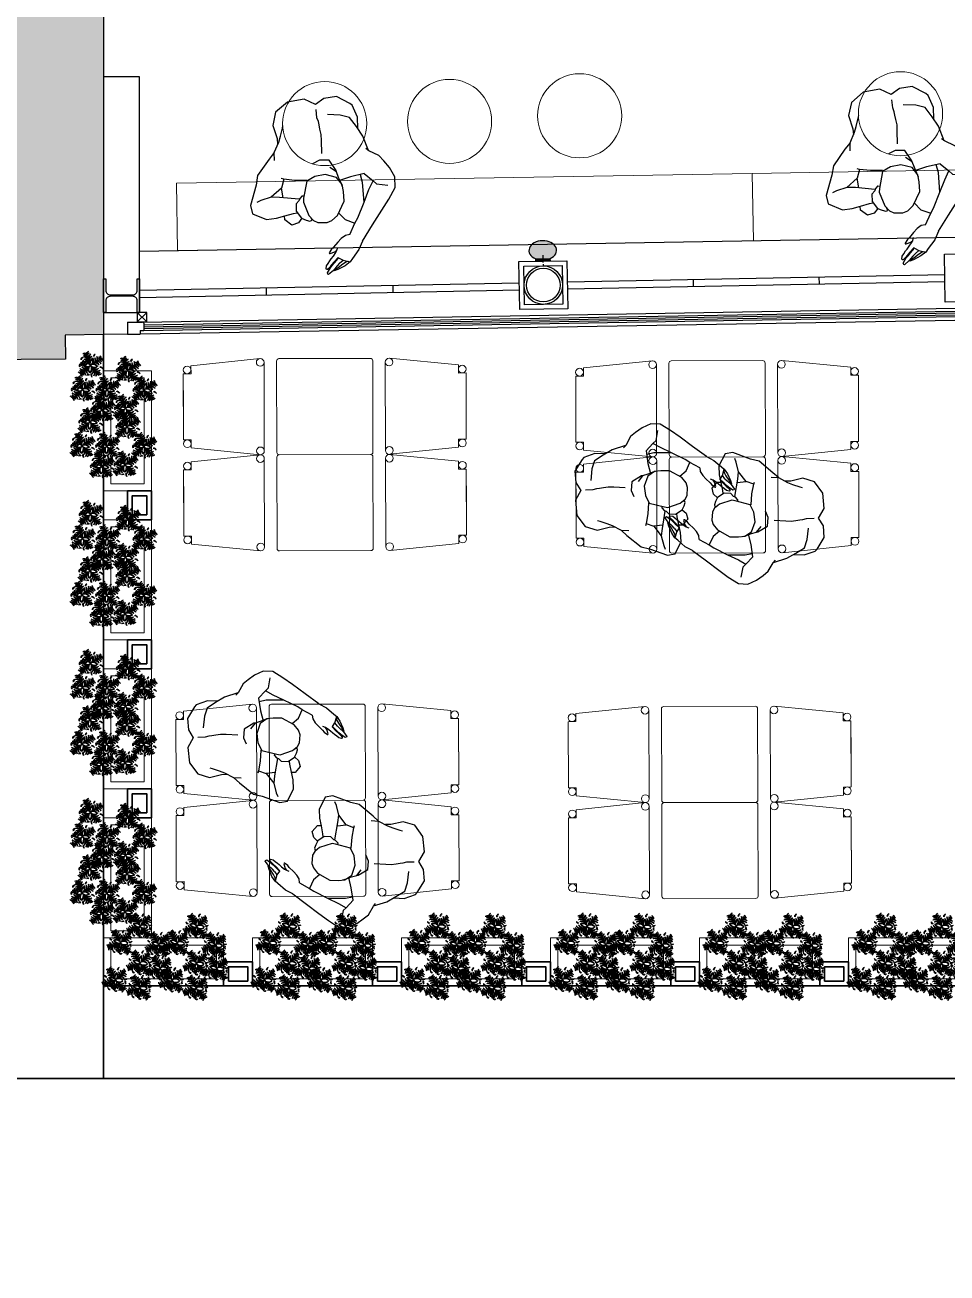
# Model space of a CAD drawing. Header units: centimetres. Extents: x -172755 to -168367, y -82915 to -78980.
# Drawn here: x -172281 to -171898, y -80510 to -79991 of the extents above; entities that cross this region are included whole.
import ezdxf

# ---------------------------------------------------------------- set-up
doc = ezdxf.new("R2010")
doc.units = ezdxf.units.CM
doc.header["$LTSCALE"] = 50
doc.linetypes.add('CENTER', pattern=[2, 1.25, -0.25, 0.25, -0.25])
doc.layers.get('0').update_dxf_attribs({"color": 161, "lineweight": 35})
for name, color, linetype in [('255', 255, 'Continuous'), ('FURN_LIGHTING', 3, 'Continuous'), ('GF$0$PROFILE', 5, 'Continuous'), ('GF$0$VIEW', 153, 'Continuous'), ('GF$0$WALL_SECTION', 1, 'Continuous'), ('GF$0$WIN_GLASS', 4, 'Continuous'), ('tertip - peyzaj', 96, 'Continuous'), ('wall', 255, 'Continuous'), ('WOOD_CLADDING', 44, 'Continuous')]:
    doc.layers.add(name, color=color, linetype=linetype)
for name, color, linetype, lineweight in [('ARK_AHŞAP', 45, 'Continuous', 15), ('ARK_METAL', 252, 'Continuous', 15), ('gp_notlar', 6, 'Continuous', 35), ('HATCH DOSEME', 8, 'Continuous', 20), ('tefriş', 45, 'Continuous', 18)]:
    doc.layers.add(name, color=color, linetype=linetype, lineweight=lineweight)

# ---------------------------------------------------------------- blocks, each defined once
blk = doc.blocks.new('A$C7D3E0BDF')
at = {"layer": '255'}
h = blk.add_hatch(color=256, dxfattribs=at)
edge = h.paths.add_edge_path()
edge.add_ellipse((-4.45, 0), major_axis=(0, 5.75), ratio=0.703601, start_angle=-58.5636, end_angle=238.5636)
edge.add_line((-1, -3), (-1, 3))
h.paths.add_polyline_path([(-0.6, 0), (-1, 0), (-1, -3), (-0.6, -3)])
h.paths.add_polyline_path([(-0.4, 0), (-0.6, 0), (-0.6, -1.5), (-0.4, -1.5)])
h.paths.add_polyline_path([(0, 0), (-0.4, 0), (-0.4, -1.5), (-0.4, -3), (0, -3)])
h.paths.add_polyline_path([(0, 3), (-0.4, 3), (-0.4, 0), (0, 0)])
h.paths.add_polyline_path([(-0.4, 1.5), (-0.6, 1.5), (-0.6, 0), (-0.4, 0)])
h.paths.add_polyline_path([(-0.6, 1.5), (-0.6, 3), (-1, 3), (-1, 0), (-0.6, 0)])
at = {"layer": 'FURN_LIGHTING', "color": 253, "linetype": 'CENTER', "ltscale": 0.05}
blk.add_lwpolyline([(-2.5, 0), (2.5, 0)], dxfattribs=at)
at = {"layer": 'FURN_LIGHTING'}
for points in [[(-1, 3), (-0.6, 3), (-0.6, -3), (-1, -3)], [(-0.6, 1.5), (-0.4, 1.5), (-0.4, -1.5), (-0.6, -1.5)], [(-0.4, 3), (0, 3), (0, -3), (-0.4, -3)]]:
    blk.add_lwpolyline(points, close=True, dxfattribs=at)
blk.add_ellipse((-4.45, 0), major_axis=(0, 5.75), ratio=0.703601, start_param=-1.022128, end_param=4.16372, dxfattribs=at)
blk = doc.blocks.new('ghg')
at = {"layer": 'HATCH DOSEME'}
h = blk.add_hatch(dxfattribs=at)
h.set_pattern_fill('ANSI33', color=252, scale=2, style=0)
h.set_pattern_definition([(45, (13808.468, 1662.455), (-8.9802561, 8.9802561), []), (45, (13817.448, 1662.455), (-8.9802561, 8.9802561), [6.35, -3.175])])
h.paths.add_polyline_path([(-173688.59, -79435.97), (-173703.41, -79435.97), (-173703.41, -79450.97), (-173688.59, -79450.97)], flags=17)
edge = h.paths.add_edge_path()
edge.add_line((-173598.21, -79363), (-173447.7, -79362.76))
edge.add_line((-173447.7, -79362.76), (-173447.59, -79429.17))
edge.add_line((-173447.59, -79429.17), (-173608.59, -79429.17))
edge.add_line((-173608.59, -79429.17), (-173608.59, -79654.17))
edge.add_line((-173608.59, -79654.17), (-173688.59, -79654.17))
edge.add_line((-173688.59, -79654.17), (-173688.59, -79435.97))
edge.add_line((-173688.59, -79435.97), (-174228.41, -79435.97))
edge.add_line((-174228.41, -79435.97), (-174228.41, -80119.95))
edge.add_line((-174228.41, -80119.95), (-174244.35, -80120.13))
edge.add_line((-174244.35, -80120.13), (-174244.27, -80130.1))
edge.add_line((-174244.27, -80130.1), (-174281.27, -80130.39))
edge.add_line((-174281.27, -80130.39), (-174281.35, -80120.4))
edge.add_line((-174281.35, -80120.4), (-174299.85, -80120.53))
edge.add_line((-174299.85, -80120.53), (-174299.81, -80125.05))
edge.add_line((-174299.81, -80125.05), (-174302.84, -80125.07))
edge.add_line((-174302.84, -80125.07), (-174302.85, -80123.91))
edge.add_arc((-174302.98, -80123.88), 0.137, 346.9212, 501.7139)
edge.add_arc((-174305.75, -80121.69), 3.4, 204.2671, 321.7139, ccw=False)
edge.add_line((-174308.85, -80123.08), (-174310.35, -80123.09))
edge.add_arc((-174311.83, -80124.15), 1.83, 35.6871, 123.1606)
edge.add_line((-174312.83, -80122.62), (-174312.85, -80120.62))
edge.add_line((-174312.85, -80120.62), (-174317.85, -80120.49))
edge.add_line((-174317.85, -80120.49), (-174317.51, -80107.5))
edge.add_line((-174317.51, -80107.5), (-174312.51, -80107.63))
edge.add_line((-174312.51, -80107.63), (-174312.52, -80101.69))
edge.add_line((-174312.52, -80101.69), (-174304.4, -80101.67))
edge.add_line((-174304.4, -80101.67), (-174304.54, -80046.58))
edge.add_line((-174304.54, -80046.58), (-174295.54, -80046.56))
edge.add_line((-174295.54, -80046.56), (-174295.82, -79934.45))
edge.add_line((-174295.82, -79934.45), (-174270.82, -79934.39))
edge.add_line((-174270.82, -79934.39), (-174271.18, -79789.79))
edge.add_line((-174271.18, -79789.79), (-174296.18, -79789.85))
edge.add_line((-174296.18, -79789.85), (-174297.33, -79362.97))
edge.add_line((-174297.33, -79362.97), (-174003.49, -79361.79))
edge.add_line((-174003.49, -79361.79), (-173902.25, -79361.98))
edge.add_line((-173902.25, -79361.98), (-173598.21, -79363))
at = {"layer": 'GF$0$PROFILE'}
for p, q in [((-174210.41, -80110.67), (-174214.41, -80110.68)), ((-174214.41, -80110.68), (-174214.39, -80114.68)), ((-174214.41, -80110.68), (-174210.39, -80114.67)), ((-174210.39, -80110.67), (-174214.39, -80114.68)), ((-174210.39, -80114.67), (-174210.39, -80110.67)), ((-174210.39, -80114.67), (-174210.39, -80110.67)), ((-174218.39, -80114.74), (-174212.15, -80114.71)), ((-174218.39, -80114.74), (-174218.34, -80119.74)), ((-174214.39, -80114.68), (-174210.39, -80114.67)), ((-174213.14, -80118.22), (-174211.64, -80118.21)), ((-174213.14, -80118.22), (-174213.13, -80119.72)), ((-174211.65, -80115.21), (-174211.64, -80118.21)), ((-174218.37, -80119.74), (-174213.13, -80119.72))]:
    blk.add_line(p, q, dxfattribs=at)
blk.add_lwpolyline([(-174225.61, -80103.36), (-174216.21, -80103.35, 0.414214), (-174214.41, -80101.55), (-174214.41, -80096.68), (-174213.41, -80096.68), (-174213.41, -80110.68), (-174214.41, -80110.68), (-174214.41, -80105.8, 0.414214), (-174216.21, -80104), (-174225.61, -80104.01, 0.414214), (-174227.41, -80105.81), (-174227.41, -80110.68), (-174228.41, -80110.68), (-174228.41, -80096.68), (-174227.41, -80096.68), (-174227.41, -80101.56, 0.414214), (-174225.61, -80103.36)], format="xyb", dxfattribs=at)
for radius in [8, 7]:
    blk.add_circle((-174045.41, -80099.34), radius, dxfattribs=at)
blk.add_arc((-174212.15, -80115.21), 0.5, 0.3003, 90.3003, dxfattribs=at)
at = {"layer": 'GF$0$VIEW'}
for p, q in [((-174213.41, -80085.23), (-173702.55, -80076.51)), ((-174212.14, -80114.71), (-173703.89, -80106.04)), ((-174213.14, -80119.67), (-173702.72, -80111.03)), ((-174211.64, -80118.21), (-173704.24, -80109.55))]:
    blk.add_line(p, q, dxfattribs=at)
at = {"layer": 'GF$0$WALL_SECTION'}
blk.add_lwpolyline([(-174228.41, -79435.97), (-174228.41, -80119.95), (-174244.35, -80120.13), (-174244.27, -80130.1), (-174281.27, -80130.39), (-174281.35, -80120.4), (-174299.85, -80120.53), (-174299.81, -80125.05), (-174302.84, -80125.07), (-174302.85, -80123.91, 0.801098), (-174303.09, -80123.79, -0.562591), (-174308.85, -80123.08), (-174310.35, -80123.09, 0.401356), (-174312.83, -80122.62), (-174312.85, -80120.62), (-174317.85, -80120.49), (-174317.51, -80107.5), (-174312.51, -80107.63), (-174312.52, -80101.69), (-174304.4, -80101.67), (-174304.54, -80046.58), (-174295.54, -80046.56), (-174295.82, -79934.45)], format="xyb", dxfattribs=at)
blk.add_lwpolyline([(-174228.41, -80012.68), (-174228.41, -80110.68), (-174213.41, -80110.68), (-174213.41, -80012.68)], close=True, dxfattribs=at)
blk.add_lwpolyline([(-174218.34, -80119.74), (-174228.41, -80119.95)], dxfattribs=at)
at = {"layer": 'GF$0$WIN_GLASS'}
for p, q in [((-174211.65, -80115.9), (-173704.25, -80107.3)), ((-174211.64, -80116.65), (-173704.23, -80108.05)), ((-174211.64, -80117.4), (-173704.22, -80108.8))]:
    blk.add_line(p, q, dxfattribs=at)
at = {"layer": 'WOOD_CLADDING'}
for points in [[(-173878.56, -80086.44), (-173858.56, -80086.09), (-173858.21, -80106.09), (-173878.21, -80106.43)], [(-174055.55, -80089.51), (-174035.56, -80089.17), (-174035.21, -80109.16), (-174055.21, -80109.51)], [(-174053.52, -80091.48), (-174037.52, -80091.2), (-174037.24, -80107.2), (-174053.24, -80107.48)]]:
    blk.add_lwpolyline(points, close=True, dxfattribs=at)
for points in [[(-174213.41, -80101.42), (-174055.4, -80098.32)], [(-174035.41, -80097.93), (-173878.41, -80094.85)], [(-174035.35, -80100.93), (-173878.36, -80097.85)], [(-173983.07, -80096.9), (-173983.01, -80099.9)], [(-173930.74, -80095.87), (-173930.68, -80098.87)], [(-174213.41, -80104.42), (-174055.35, -80101.32)], [(-174160.74, -80100.38), (-174160.68, -80103.38)], [(-174108.07, -80099.35), (-174108.01, -80102.35)]]:
    blk.add_lwpolyline(points, dxfattribs=at)
at = {"layer": 'FURN_LIGHTING', "rotation": 270.9964554708736}
blk.add_blockref('A$C7D3E0BDF', (-174045.56, -80089.34), dxfattribs=at)
blk = doc.blocks.new('P_SHRUB_PLAN1')
at = {"color": 0}
for p in [(-0.001113, 0.449977), (-0.451367, 0.072169), (0.449141, 0.072169), (0.078279, -0.457477)]:
    blk.add_line(p, (-0.001113, -0.007223), dxfattribs=at)
for centre, radius, start, end in [((-0.08617, 0.345449), 0.105526, 36.289967, 99.624326), ((-0.171752, 0.221892), 0.237522, 44.076284, 73.379359), ((0.083944, 0.345449), 0.105526, 80.375674, 143.710034), ((0.169526, 0.221892), 0.237522, 106.620646, 135.923715), ((-0.363197, -0.029747), 0.105526, 116.289965, 179.624331), ((-0.256378, -0.135484), 0.237522, 124.076277, 153.379343), ((-0.333657, 0.137783), 0.105526, 160.375671, 223.710032), ((-0.197115, 0.20061), 0.237522, 186.620658, 215.923727), ((-0.30177, -0.040578), 0.105526, 116.289965, 179.624331), ((-0.194951, -0.146315), 0.237522, 124.076277, 153.379343), ((-0.27223, 0.126952), 0.105526, 160.375671, 223.710032), ((-0.135689, 0.189778), 0.237522, 186.620658, 215.923727), ((-0.217928, -0.103224), 0.146156, 105.248915, 175.393726), ((-0.141491, -0.194891), 0.245011, 111.371192, 155.03658), ((-0.172018, 0.157145), 0.146156, 164.606273, 234.751089), ((-0.068838, 0.21714), 0.245011, 184.963421, 228.628794), ((-0.136026, -0.117666), 0.146156, 105.248914, 175.393726), ((-0.059588, -0.209333), 0.245011, 111.371193, 155.036578), ((-0.193084, 0.281484), 0.052596, 139.742007, 258.747542), ((-0.090116, 0.142703), 0.146156, 164.606273, 234.751089), ((-0.121859, 0.323097), 0.11437, 184.618037, 228.21065), ((0.013064, 0.202698), 0.245011, 184.963421, 228.628793), ((-0.067742, -0.138818), 0.142476, 83.425939, 183.634578), ((-0.003596, -0.210194), 0.215548, 101.666457, 163.187794), ((-0.142279, 0.035543), 0.142476, 3.425938, 103.634574), ((-0.201432, -0.040023), 0.215548, 21.666462, 83.187793), ((-0.018716, 0.139225), 0.142476, 156.365422, 256.574061), ((0.065974, 0.184358), 0.215548, 176.812207, 238.33355), ((-0.133306, 0.189628), 0.146156, 25.248907, 95.393712), ((-0.210307, 0.098434), 0.245011, 31.371195, 75.036567), ((-0.133306, 0.106463), 0.146156, 25.248907, 95.393712), ((-0.210307, 0.015268), 0.245011, 31.371196, 75.036566), ((-0.089129, -0.024361), 0.051462, 114.225754, 255.127894), ((-0.048205, -0.012618), 0.071323, 150.439781, 228.669432), ((-0.08617, 0.283075), 0.105526, 36.289967, 99.624326), ((-0.171752, 0.159517), 0.237522, 44.076282, 73.379358), ((0.140053, 0.035543), 0.142476, 76.36542, 176.574065), ((0.083944, 0.283075), 0.105526, 80.375674, 143.710034), ((0.169526, 0.159517), 0.237522, 106.620647, 135.923717), ((0.13108, 0.189628), 0.146156, 84.606282, 154.751105), ((0.13108, 0.106463), 0.146156, 84.606282, 154.751105), ((0.199206, -0.040023), 0.215548, 96.812207, 158.333538), ((0.208081, 0.098434), 0.245011, 104.963429, 148.628796), ((0.208081, 0.015268), 0.245011, 104.96343, 148.628796), ((-0.0682, 0.184358), 0.215548, 301.666479, 3.187789), ((0.00137, -0.210194), 0.215548, 16.81221, 78.33354), ((0.065516, -0.138818), 0.142476, 356.365422, 96.57406), ((0.016489, 0.139225), 0.142476, 283.42594, 23.634579), ((-0.01529, 0.202698), 0.245011, 311.371195, 355.036565), ((0.057362, -0.209333), 0.245011, 24.963434, 68.628805), ((0.08789, 0.142703), 0.146156, 305.248914, 15.393715), ((0.1338, -0.117666), 0.146156, 4.606286, 74.751092), ((0.301709, 0.190722), 0.105526, 80.375678, 143.710037), ((0.387291, 0.067164), 0.237522, 106.620647, 135.923716), ((0.066612, 0.21714), 0.245011, 311.371194, 355.036565), ((0.139264, -0.194891), 0.245011, 24.963435, 68.628805), ((0.169792, 0.157145), 0.146156, 305.248912, 15.393715), ((0.215702, -0.103224), 0.146156, 4.606286, 74.751091), ((0.133462, 0.189778), 0.237522, 324.076301, 353.379371), ((0.192725, -0.146315), 0.237522, 26.620644, 55.923717), ((0.270004, 0.126952), 0.105526, 316.289968, 19.624329), ((0.299544, -0.040578), 0.105526, 0.375673, 63.710035), ((0.194889, 0.20061), 0.237522, 324.076301, 353.379371), ((0.331431, 0.137783), 0.105526, 316.289968, 19.624329), ((-0.313427, -0.136853), 0.052596, 139.742002, 258.747542), ((-0.242203, -0.09524), 0.11437, 184.618034, 228.210652), ((-0.204545, -0.154045), 0.052596, 139.742013, 258.747542), ((-0.13332, -0.112432), 0.11437, 184.618034, 228.210652), ((0.21135, -0.453117), 0.493926, 115.477216, 156.658502), ((-0.165763, -0.220475), 0.052127, 167.057738, 302.853249), ((-0.165763, -0.294973), 0.052127, 167.057722, 302.853249), ((-0.134783, -0.067401), 0.07947, 144.986544, 244.403375), ((-0.135765, -0.191093), 0.073192, 185.184482, 268.653962), ((-0.135765, -0.265591), 0.073192, 185.184493, 268.653962), ((0.026737, 0.008335), 0.228603, 187.575873, 215.894164), ((-0.105353, -0.171336), 0.070016, 138.874425, 278.976266), ((-0.044516, -0.137717), 0.114256, 173.753633, 244.097057), ((-0.204085, -0.009706), 0.215548, 286.81224, 348.333528), ((-0.132709, -0.073852), 0.142476, 266.36541, 6.574061), ((0.00897, -0.110067), 0.118428, 161.447682, 239.367231), ((-0.203223, -0.065698), 0.245011, 294.963439, 338.628814), ((-0.111556, -0.142136), 0.146156, 274.60628, 344.751092), ((0.289195, -0.029824), 0.386217, 185.400745, 208.139032), ((-0.188782, -0.1476), 0.245011, 294.96344, 338.628812), ((-0.097115, -0.224038), 0.146156, 274.60628, 344.751097), ((-0.140206, -0.20106), 0.237522, 296.620636, 325.923704), ((-0.034469, -0.30788), 0.105526, 270.375661, 333.710016), ((-0.129375, -0.262487), 0.237522, 296.620637, 325.923705), ((-0.023637, -0.369306), 0.105526, 270.375661, 333.710016), ((0.145335, -0.024825), 0.142476, 193.42593, 293.634586), ((0.190467, 0.059864), 0.215548, 211.666456, 273.187785), ((0.208808, 0.006954), 0.245011, 221.371199, 265.036558), ((0.148813, -0.096226), 0.146156, 215.248903, 285.393714), ((0.22325, -0.074948), 0.245011, 221.371198, 265.036558), ((0.163254, -0.178128), 0.146156, 215.248903, 285.393714), ((0.195888, -0.141798), 0.237522, 234.076264, 263.37936), ((0.133062, -0.27834), 0.105526, 226.289964, 289.624336), ((0.206719, -0.203225), 0.237522, 234.076265, 263.37936), ((0.143893, -0.339766), 0.105526, 226.289963, 289.624336), ((0.27683, -0.255539), 0.052596, 101.252458, 220.258004), ((0.348054, -0.297152), 0.11437, 131.789348, 175.381978), ((0.395831, 0.071846), 0.237522, 234.076263, 263.37936), ((0.333004, -0.064695), 0.105526, 226.28996, 289.624336)]:
    blk.add_arc(centre, radius, start, end, dxfattribs=at)
blk = doc.blocks.new('BİTKİ2')
at = {"xscale": 24.57000000000016, "yscale": 24.57000000000016, "zscale": 24.57000000000016}
for p in [(12.2, 22), (-8.9, 18.5), (17.5, 0.9), (-28.2, -6.1), (-3.6, -4.4), (8.7, -16.7), (-14.2, -22)]:
    blk.add_blockref('P_SHRUB_PLAN1', p, dxfattribs=at)
blk = doc.blocks.new('dada')
for p, q in [((219973.43, -31806.86), (219967.82, -31810.1)), ((219980.49, -31806.97), (219973.43, -31806.86)), ((219984.71, -31810.01), (219980.49, -31806.97)), ((219988.56, -31808.22), (219984.71, -31810.01)), ((219993.91, -31808.37), (219988.56, -31808.22)), ((219998.88, -31812.26), (219993.91, -31808.37)), ((219967.82, -31810.1), (219965.63, -31815.29)), ((219984.28, -31815.56), (219984.55, -31812.14)), ((219999.67, -31813.16), (219998.88, -31812.26)), ((220000.91, -31818.54), (219999.67, -31813.16)), ((219965.63, -31815.29), (219966.32, -31821.02)), ((219967.93, -31820.3), (219969.4, -31817.13)), ((219969.4, -31817.13), (219969.8, -31816.05)), ((219984.57, -31817.26), (219984.28, -31815.56)), ((219984.6, -31818.7), (219984.57, -31817.26)), ((219984.6, -31820.52), (219984.6, -31818.7)), ((219993.96, -31816.3), (219988.77, -31815.1)), ((219997.59, -31817.95), (219993.96, -31816.3)), ((219999.73, -31822.23), (219997.59, -31817.95)), ((220000.18, -31823.15), (220000.91, -31818.54)), ((219964.1, -31826.49), (219966.74, -31822.57)), ((219966.32, -31821.02), (219966.1, -31823.52)), ((219966.74, -31822.57), (219967.93, -31820.3)), ((219983.43, -31830.57), (219984.36, -31825.28)), ((219984.36, -31825.28), (219984.72, -31822.78)), ((219984.72, -31822.78), (219984.6, -31820.52)), ((220001.59, -31826.62), (219999.73, -31822.23)), ((219961.55, -31828.75), (219955.53, -31834.58)), ((219964.1, -31826.49), (219961.55, -31828.75)), ((219963.56, -31829.8), (219964.1, -31826.49)), ((220002.81, -31832.98), (220001.59, -31826.62)), ((219955.53, -31834.58), (219954.16, -31838.39)), ((219981.99, -31833.12), (219978.94, -31834.02)), ((219985.92, -31833.89), (219981.99, -31833.12)), ((219988.02, -31838.63), (219985.92, -31833.89)), ((220002.93, -31833.11), (220001.86, -31831.93)), ((220006.66, -31835.82), (220002.93, -31833.11)), ((220008.27, -31838.35), (220006.66, -31835.82)), ((219954.16, -31838.39), (219950.29, -31846.24)), ((219965.95, -31838.14), (219964.26, -31841.56)), ((219965.95, -31838.14), (219964.98, -31837.71)), ((219970.28, -31839.47), (219965.95, -31838.14)), ((219975.28, -31840.42), (219970.28, -31839.47)), ((219975.15, -31840.74), (219972.56, -31847.46)), ((219978.82, -31839.44), (219975.15, -31840.74)), ((219983.21, -31839.4), (219978.82, -31839.44)), ((219987.64, -31841.51), (219983.21, -31839.4)), ((219988.07, -31839.19), (219985.66, -31836.85)), ((219988.07, -31839.19), (219988.02, -31838.63)), ((219988.47, -31841.63), (219988.07, -31839.19)), ((220010.11, -31841.56), (220008.27, -31838.35)), ((219954.91, -31845.07), (219953.11, -31845.59)), ((219959.4, -31844.48), (219954.91, -31845.07)), ((219964.26, -31841.56), (219959.4, -31844.48)), ((219962.84, -31845.25), (219959.4, -31844.48)), ((219970.62, -31847.5), (219962.84, -31845.25)), ((219964.25, -31845.64), (219964.26, -31841.56)), ((219989.39, -31844.89), (219987.64, -31841.51)), ((219989.1, -31844.08), (219988.47, -31841.63)), ((219993.46, -31842.32), (219988.64, -31842.96)), ((219989.4, -31845.86), (219989.1, -31844.08)), ((219989.4, -31847.79), (219989.39, -31844.89)), ((219999.27, -31842.1), (219993.46, -31842.32)), ((219997.01, -31853.72), (219997.93, -31845.57)), ((219997.93, -31845.57), (219997.61, -31842.23)), ((219999.27, -31842.1), (220002.34, -31845.71)), ((219999.97, -31848.98), (220002.34, -31845.71)), ((220002.34, -31845.71), (220003.54, -31847.27)), ((220011.49, -31845.77), (220010.11, -31841.56)), ((220010.84, -31850.1), (220011.49, -31845.77)), ((219950.29, -31846.24), (219950.45, -31849.81)), ((219950.45, -31849.81), (219955.8, -31853.26)), ((219969.08, -31849.16), (219968.58, -31852.23)), ((219970.59, -31848.03), (219969.08, -31849.16)), ((219970.97, -31847.21), (219970.59, -31848.03)), ((219972.17, -31846.32), (219970.97, -31847.21)), ((219972.17, -31846.32), (219972.92, -31846.53)), ((219972.56, -31847.46), (219972.17, -31849.01)), ((219972.17, -31849.01), (219973.41, -31854.95)), ((219988.91, -31851.81), (219989.4, -31847.79)), ((219997.01, -31853.72), (219999.97, -31848.98)), ((220003.54, -31847.27), (220008.04, -31848.65)), ((220007.38, -31854.47), (220010.84, -31850.1)), ((220010.84, -31850.1), (220010.84, -31850.1)), ((219955.8, -31853.26), (219959.9, -31853.53)), ((219959.9, -31853.53), (219963.48, -31853.17)), ((219963.15, -31854.85), (219963.36, -31853.18)), ((219965.64, -31857.49), (219963.15, -31854.85)), ((219963.48, -31853.17), (219967.29, -31852.84)), ((219967.29, -31852.84), (219968.82, -31852.87)), ((219970.32, -31855.52), (219968.51, -31857.12)), ((219968.58, -31852.23), (219970.19, -31855.43)), ((219968.58, -31852.23), (219968.58, -31852.23)), ((219970.19, -31855.43), (219971.96, -31856.56)), ((219971.96, -31856.56), (219973.39, -31857.25)), ((219973.41, -31854.95), (219974.93, -31857.36)), ((219974.3, -31857.1), (219974, -31855.88)), ((219985.09, -31857.09), (219988.91, -31851.81)), ((219985.8, -31856.21), (219987.9, -31859.37)), ((219993.17, -31859.66), (219997.01, -31853.72)), ((220003.67, -31858.47), (220007.38, -31854.47)), ((219968.51, -31857.12), (219965.64, -31857.49)), ((219973.39, -31857.25), (219974.3, -31857.1)), ((219974.93, -31857.36), (219976.56, -31858.48)), ((219976.56, -31858.48), (219980.28, -31859.2)), ((219980.28, -31859.2), (219982.44, -31858.76)), ((219982.44, -31858.76), (219985.09, -31857.09)), ((219987.9, -31859.37), (219991.64, -31861.58)), ((219988.57, -31865.91), (219991.64, -31861.58)), ((219991.64, -31861.58), (219993.17, -31859.66)), ((219998.72, -31863.72), (220003.67, -31858.47)), ((219984.86, -31866.77), (219983.16, -31868.07)), ((219986.8, -31865.87), (219984.86, -31866.77)), ((219988.57, -31865.91), (219986.8, -31865.87)), ((219993.34, -31869.51), (219998.72, -31863.72)), ((219980.08, -31870.45), (219978.82, -31871.79)), ((219978.82, -31871.79), (219978.86, -31872.05)), ((219978.86, -31872.05), (219979.15, -31872.17)), ((219979.15, -31872.17), (219981.22, -31871.84)), ((219981.05, -31869.82), (219980.08, -31870.45)), ((219980.27, -31873.42), (219981.5, -31872.16)), ((219983.16, -31868.07), (219981.05, -31869.82)), ((219981.22, -31871.84), (219982.18, -31871.28)), ((219981.5, -31872.16), (219982.18, -31871.28)), ((219982.18, -31871.28), (219982.73, -31870.18)), ((219993.34, -31869.51), (219991.22, -31872.75)), ((219976.27, -31878.1), (219976.66, -31876.87)), ((219976.66, -31876.87), (219977.52, -31876.06)), ((219977.52, -31876.06), (219978.45, -31875.03)), ((219978.67, -31877.01), (219977.86, -31877.77)), ((219978.12, -31877.92), (219979.05, -31877.16)), ((219978.45, -31875.03), (219979.15, -31874.38)), ((219980.13, -31875.83), (219978.67, -31877.01)), ((219979.05, -31877.16), (219980.26, -31876.22)), ((219979.15, -31874.38), (219980.27, -31873.42)), ((219982.07, -31874.36), (219980.13, -31875.83)), ((219980.26, -31876.22), (219981.28, -31875.32)), ((219982.21, -31876.84), (219981.04, -31877.69)), ((219981.28, -31875.32), (219982.23, -31874.56)), ((219982.23, -31874.56), (219982.07, -31874.36)), ((219982.21, -31876.84), (219983.86, -31875.88)), ((219982.23, -31874.56), (219983.86, -31875.88)), ((219985.17, -31876.82), (219983.47, -31877.43)), ((219983.86, -31875.88), (219986.68, -31877.05)), ((219986.68, -31877.05), (219984.29, -31878.28)), ((219985.98, -31876.82), (219985.17, -31876.82)), ((219987.88, -31875.86), (219986.68, -31877.05)), ((219991.22, -31872.75), (219987.88, -31875.86)), ((219976.41, -31878.38), (219976.27, -31878.1)), ((219976.79, -31878.46), (219976.41, -31878.38)), ((219976.48, -31879.78), (219978.12, -31877.92)), ((219976.62, -31880.37), (219976.48, -31879.78)), ((219976.88, -31880.62), (219976.62, -31880.37)), ((219977.86, -31877.77), (219976.79, -31878.46)), ((219979.16, -31879.29), (219976.88, -31880.62)), ((219981.04, -31877.69), (219979.16, -31879.29)), ((219981.25, -31878.56), (219979.16, -31879.29)), ((219979.44, -31879.52), (219979.16, -31879.29)), ((219981.03, -31879.23), (219979.44, -31879.52)), ((219984.29, -31878.28), (219981.03, -31879.23)), ((219983.47, -31877.43), (219981.25, -31878.56))]:
    blk.add_line(p, q)

msp = doc.modelspace()

# ---------------------------------------------------------------- linework, layer by layer
for points in [[(-172755.5, -78979.59), (-170775.62, -78979.59), (-170775.62, -80429.5), (-172755.5, -80429.5)], [(-172755.5, -80429.5), (-170775.62, -80429.5), (-170775.62, -81603.19), (-172755.5, -81603.19)]]:
    msp.add_lwpolyline(points, close=True)
at = {"layer": 'ARK_AHŞAP'}
for points in [[(-171978.58, -80052.87), (-171739.02, -80048.79), (-171738.54, -80076.78), (-171978.1, -80080.87)], [(-172218.14, -80056.96), (-171978.58, -80052.87), (-171978.1, -80080.87), (-172217.66, -80084.96)]]:
    msp.add_lwpolyline(points, close=True, dxfattribs=at)
for centre in [(-172213.71, -80134.63), (-172183.32, -80131.5), (-172129.69, -80131.35), (-172099.28, -80134.3), (-172050.47, -80135.56), (-172020.08, -80132.43), (-171966.45, -80132.28), (-171936.04, -80135.24), (-172213.62, -80165.35), (-172099.19, -80165.02), (-172050.38, -80166.28), (-171935.95, -80165.95), (-172183.21, -80168.3), (-172183.2, -80171.5), (-172129.58, -80168.15), (-172129.57, -80171.35), (-172019.97, -80169.23), (-172019.96, -80172.43), (-171966.34, -80169.08), (-171966.33, -80172.28), (-172213.59, -80174.63), (-172099.16, -80174.3), (-172050.35, -80175.56), (-171935.93, -80175.24), (-172213.5, -80205.35), (-172183.1, -80208.3), (-172129.47, -80208.15), (-172099.08, -80205.02), (-172050.26, -80206.28), (-171966.23, -80209.08), (-171935.84, -80205.95), (-172019.86, -80209.23), (-172186.43, -80275.32), (-172132.8, -80275.17), (-172023.19, -80276.25), (-171969.56, -80276.1), (-172216.82, -80278.45), (-172102.39, -80278.12), (-172053.58, -80279.38), (-171939.15, -80279.05), (-172216.73, -80309.17), (-172186.32, -80312.12), (-172132.69, -80311.97), (-172102.3, -80308.84), (-172053.49, -80310.1), (-172023.08, -80313.05), (-171969.45, -80312.9), (-171939.06, -80309.77), (-172186.31, -80315.32), (-172132.68, -80315.17), (-172102.28, -80318.12), (-172023.07, -80316.25), (-171969.44, -80316.1), (-172216.7, -80318.45), (-172053.46, -80319.38), (-171939.04, -80319.05), (-172216.62, -80349.17), (-172102.19, -80348.84), (-172186.21, -80352.12), (-172132.58, -80351.97), (-172053.38, -80350.1), (-172022.97, -80353.05), (-171969.34, -80352.9), (-171938.95, -80349.77)]:
    msp.add_circle(centre, 1.6, dxfattribs=at)
at = {"layer": 'ARK_METAL'}
for p, q in [((-172212.11, -80132.86), (-172183.48, -80129.91)), ((-172212.1, -80136.23), (-172212.11, -80132.86)), ((-172181.72, -80131.5), (-172181.61, -80168.3)), ((-172131.29, -80131.35), (-172131.18, -80168.15)), ((-172100.88, -80132.55), (-172129.53, -80129.76)), ((-172100.87, -80135.91), (-172100.88, -80132.55)), ((-172048.87, -80133.8), (-172020.24, -80130.84)), ((-172048.86, -80137.16), (-172048.87, -80133.8)), ((-172018.48, -80132.43), (-172018.37, -80169.23)), ((-171968.05, -80132.29), (-171967.94, -80169.09)), ((-171937.64, -80133.48), (-171966.29, -80130.69)), ((-171937.63, -80136.84), (-171937.64, -80133.48)), ((-172215.3, -80136.24), (-172212.1, -80136.23)), ((-172215.26, -80149.99), (-172215.3, -80136.24)), ((-172215.22, -80163.75), (-172215.3, -80136.24)), ((-172097.67, -80135.9), (-172100.87, -80135.91)), ((-172097.64, -80149.66), (-172097.67, -80135.9)), ((-172097.6, -80163.42), (-172097.67, -80135.9)), ((-172052.06, -80137.17), (-172048.86, -80137.16)), ((-172052.02, -80150.93), (-172052.06, -80137.17)), ((-172051.98, -80164.68), (-172052.06, -80137.17)), ((-171934.43, -80136.83), (-171937.63, -80136.84)), ((-171934.4, -80150.59), (-171934.43, -80136.83)), ((-171934.36, -80164.35), (-171934.43, -80136.83)), ((-172215.22, -80163.75), (-172212.02, -80163.74)), ((-172212.02, -80163.74), (-172212.01, -80167.11)), ((-172097.6, -80163.42), (-172100.8, -80163.43)), ((-172100.8, -80163.43), (-172100.79, -80166.79)), ((-172051.98, -80164.68), (-172048.78, -80164.68)), ((-172048.78, -80164.68), (-172048.77, -80168.04)), ((-171934.36, -80164.35), (-171937.56, -80164.36)), ((-171937.56, -80164.36), (-171937.55, -80167.72)), ((-172212.01, -80167.11), (-172183.37, -80169.89)), ((-172212, -80172.86), (-172183.37, -80169.91)), ((-172100.79, -80166.79), (-172129.42, -80169.74)), ((-172100.77, -80172.55), (-172129.42, -80169.76)), ((-172048.77, -80168.04), (-172020.13, -80170.83)), ((-172048.76, -80173.8), (-172020.13, -80170.84)), ((-171937.55, -80167.72), (-171966.18, -80170.67)), ((-171937.53, -80173.48), (-171966.18, -80170.69)), ((-172215.19, -80176.24), (-172211.99, -80176.23)), ((-172215.15, -80189.99), (-172215.19, -80176.24)), ((-172215.11, -80203.75), (-172215.19, -80176.24)), ((-172211.99, -80176.23), (-172212, -80172.86)), ((-172181.6, -80171.5), (-172181.5, -80208.3)), ((-172131.17, -80171.35), (-172131.07, -80208.15)), ((-172100.76, -80175.91), (-172100.77, -80172.55)), ((-172097.56, -80175.9), (-172100.76, -80175.91)), ((-172097.52, -80189.66), (-172097.56, -80175.9)), ((-172097.48, -80203.42), (-172097.56, -80175.9)), ((-172048.75, -80177.16), (-172048.76, -80173.8)), ((-172018.36, -80172.43), (-172018.26, -80209.23)), ((-171967.93, -80172.29), (-171967.83, -80209.09)), ((-171937.52, -80176.84), (-171937.53, -80173.48)), ((-172051.95, -80177.17), (-172048.75, -80177.16)), ((-172051.91, -80190.93), (-172051.95, -80177.17)), ((-172051.87, -80204.68), (-172051.95, -80177.17)), ((-171934.32, -80176.83), (-171937.52, -80176.84)), ((-171934.28, -80190.59), (-171934.32, -80176.83)), ((-171934.24, -80204.35), (-171934.32, -80176.83)), ((-172215.11, -80203.75), (-172211.91, -80203.74)), ((-172211.91, -80203.74), (-172211.9, -80207.11)), ((-172211.9, -80207.11), (-172183.25, -80209.89)), ((-172100.67, -80206.79), (-172129.3, -80209.74)), ((-172097.48, -80203.42), (-172100.68, -80203.43)), ((-172100.68, -80203.43), (-172100.67, -80206.79)), ((-172051.87, -80204.68), (-172048.67, -80204.68)), ((-172048.67, -80204.68), (-172048.66, -80208.04)), ((-171934.24, -80204.35), (-171937.44, -80204.36)), ((-171937.44, -80204.36), (-171937.43, -80207.72)), ((-172048.66, -80208.04), (-172020.01, -80210.83)), ((-171937.43, -80207.72), (-171966.06, -80210.67)), ((-172215.22, -80276.68), (-172186.59, -80273.73)), ((-172104, -80276.36), (-172132.64, -80273.58)), ((-172051.98, -80277.62), (-172023.35, -80274.66)), ((-171940.76, -80277.3), (-171969.4, -80274.51)), ((-172218.37, -80293.81), (-172218.41, -80280.05)), ((-172218.33, -80307.57), (-172218.41, -80280.05)), ((-172218.41, -80280.05), (-172215.21, -80280.05)), ((-172215.21, -80280.05), (-172215.22, -80276.68)), ((-172184.83, -80275.32), (-172184.72, -80312.12)), ((-172134.4, -80275.17), (-172134.29, -80311.97)), ((-172103.99, -80279.73), (-172104, -80276.36)), ((-172100.79, -80279.72), (-172103.99, -80279.73)), ((-172100.75, -80293.48), (-172100.79, -80279.72)), ((-172100.71, -80307.24), (-172100.79, -80279.72)), ((-172051.97, -80280.98), (-172051.98, -80277.62)), ((-172021.59, -80276.25), (-172021.48, -80313.05)), ((-171971.16, -80276.1), (-171971.05, -80312.9)), ((-171940.75, -80280.66), (-171940.76, -80277.3)), ((-172055.17, -80280.99), (-172051.97, -80280.98)), ((-172055.13, -80294.74), (-172055.17, -80280.99)), ((-172055.09, -80308.5), (-172055.17, -80280.99)), ((-171937.55, -80280.65), (-171940.75, -80280.66)), ((-171937.51, -80294.41), (-171937.55, -80280.65)), ((-171937.47, -80308.17), (-171937.55, -80280.65)), ((-172218.33, -80307.57), (-172215.13, -80307.56)), ((-172215.13, -80307.56), (-172215.12, -80310.92)), ((-172215.12, -80310.92), (-172186.48, -80313.71)), ((-172103.9, -80310.61), (-172132.53, -80313.56)), ((-172103.91, -80307.24), (-172103.9, -80310.61)), ((-172100.71, -80307.24), (-172103.91, -80307.24)), ((-172055.09, -80308.5), (-172051.89, -80308.49)), ((-172051.89, -80308.49), (-172051.89, -80311.86)), ((-171937.47, -80308.17), (-171940.67, -80308.18)), ((-171940.67, -80308.18), (-171940.66, -80311.54)), ((-172215.11, -80316.68), (-172186.48, -80313.73)), ((-172215.1, -80320.04), (-172215.11, -80316.68)), ((-172184.71, -80315.32), (-172184.61, -80352.12)), ((-172134.28, -80315.17), (-172134.18, -80351.97)), ((-172103.88, -80316.36), (-172132.53, -80313.58)), ((-172103.87, -80319.73), (-172103.88, -80316.36)), ((-172051.89, -80311.86), (-172023.24, -80314.65)), ((-172051.87, -80317.61), (-172023.24, -80314.66)), ((-172021.47, -80316.25), (-172021.37, -80353.05)), ((-171971.04, -80316.1), (-171970.94, -80352.9)), ((-171940.66, -80311.54), (-171969.29, -80314.49)), ((-171940.64, -80317.3), (-171969.29, -80314.51)), ((-172218.3, -80320.05), (-172215.1, -80320.04)), ((-172218.26, -80333.81), (-172218.3, -80320.05)), ((-172218.22, -80347.57), (-172218.3, -80320.05)), ((-172100.67, -80319.72), (-172103.87, -80319.73)), ((-172100.63, -80333.48), (-172100.67, -80319.72)), ((-172100.59, -80347.23), (-172100.67, -80319.72)), ((-172055.06, -80320.99), (-172051.86, -80320.98)), ((-172055.02, -80334.74), (-172055.06, -80320.99)), ((-172054.98, -80348.5), (-172055.06, -80320.99)), ((-172051.86, -80320.98), (-172051.87, -80317.61)), ((-171940.63, -80320.66), (-171940.64, -80317.3)), ((-171937.43, -80320.65), (-171940.63, -80320.66)), ((-171937.39, -80334.41), (-171937.43, -80320.65)), ((-171937.35, -80348.17), (-171937.43, -80320.65)), ((-172218.22, -80347.57), (-172215.02, -80347.56)), ((-172215.02, -80347.56), (-172215.01, -80350.92)), ((-172100.59, -80347.23), (-172103.79, -80347.24)), ((-172103.79, -80347.24), (-172103.78, -80350.61)), ((-172215.01, -80350.92), (-172186.36, -80353.71)), ((-172103.78, -80350.61), (-172132.42, -80353.56)), ((-172054.98, -80348.5), (-172051.78, -80348.49)), ((-172051.78, -80348.49), (-172051.77, -80351.86)), ((-172051.77, -80351.86), (-172023.12, -80354.65)), ((-171940.54, -80351.54), (-171969.18, -80354.49)), ((-171937.35, -80348.17), (-171940.55, -80348.18)), ((-171940.55, -80348.18), (-171940.54, -80351.54))]:
    msp.add_line(p, q, dxfattribs=at)
for points in [[(-172137.51, -80129.82), (-172175.51, -80129.93, 0.414214), (-172176.5, -80130.93), (-172176.39, -80168.93, 0.414214), (-172175.39, -80169.93), (-172137.39, -80169.82, 0.414214), (-172136.39, -80168.82), (-172136.5, -80130.82, 0.414214)], [(-171974.27, -80130.75), (-172012.27, -80130.86, 0.414214), (-172013.26, -80131.86), (-172013.15, -80169.86, 0.414214), (-172012.15, -80170.86), (-171974.15, -80170.75, 0.414214), (-171973.15, -80169.75), (-171973.26, -80131.75, 0.414214)], [(-172137.39, -80169.82), (-172175.39, -80169.93, 0.414214), (-172176.39, -80170.93), (-172176.28, -80208.93, 0.414214), (-172175.28, -80209.93), (-172137.28, -80209.82, 0.414214), (-172136.28, -80208.82), (-172136.39, -80170.82, 0.414214)], [(-171974.15, -80170.75), (-172012.15, -80170.86, 0.414214), (-172013.15, -80171.86), (-172013.04, -80209.86, 0.414214), (-172012.04, -80210.86), (-171974.04, -80210.75, 0.414214), (-171973.04, -80209.75), (-171973.15, -80171.75, 0.414214)], [(-172140.62, -80273.64), (-172178.62, -80273.75, 0.414214), (-172179.61, -80274.75), (-172179.51, -80312.75, 0.414214), (-172178.5, -80313.75), (-172140.5, -80313.64, 0.414214), (-172139.51, -80312.64), (-172139.61, -80274.64, 0.414214)], [(-171977.38, -80274.57), (-172015.38, -80274.68, 0.414214), (-172016.37, -80275.68), (-172016.27, -80313.68, 0.414214), (-172015.26, -80314.68), (-171977.26, -80314.57, 0.414214), (-171976.27, -80313.57), (-171976.37, -80275.57, 0.414214)], [(-172140.5, -80313.64), (-172178.5, -80313.75, 0.414214), (-172179.5, -80314.75), (-172179.39, -80352.75, 0.414214), (-172178.39, -80353.75), (-172140.39, -80353.64, 0.414214), (-172139.39, -80352.64), (-172139.5, -80314.64, 0.414214)], [(-171977.26, -80314.57), (-172015.26, -80314.68, 0.414214), (-172016.26, -80315.68), (-172016.15, -80353.68, 0.414214), (-172015.15, -80354.68), (-171977.15, -80354.57, 0.414214), (-171976.15, -80353.57), (-171976.26, -80315.57, 0.414214)]]:
    msp.add_lwpolyline(points, format="xyb", close=True, dxfattribs=at)
for points in [[(-172228.53, -80184.97), (-172248.53, -80184.97), (-172248.53, -80134.97), (-172228.53, -80134.97)], [(-172231.53, -80181.97), (-172245.53, -80181.97), (-172245.53, -80137.97), (-172231.53, -80137.97)], [(-172228.53, -80246.97), (-172248.53, -80246.97), (-172248.53, -80196.97), (-172228.53, -80196.97)], [(-172231.53, -80243.97), (-172245.53, -80243.97), (-172245.53, -80199.97), (-172231.53, -80199.97)], [(-172228.53, -80308.97), (-172248.53, -80308.97), (-172248.53, -80258.97), (-172228.53, -80258.97)], [(-172231.53, -80305.97), (-172245.53, -80305.97), (-172245.53, -80261.97), (-172231.53, -80261.97)], [(-172228.53, -80370.97), (-172248.53, -80370.97), (-172248.53, -80320.97), (-172228.53, -80320.97)], [(-172231.53, -80367.97), (-172245.53, -80367.97), (-172245.53, -80323.97), (-172231.53, -80323.97)], [(-172248.53, -80390.97), (-172248.53, -80370.97), (-172198.53, -80370.97), (-172198.53, -80390.97)], [(-172186.53, -80390.97), (-172186.53, -80370.97), (-172136.53, -80370.97), (-172136.53, -80390.97)], [(-172124.53, -80390.97), (-172124.53, -80370.97), (-172074.53, -80370.97), (-172074.53, -80390.97)], [(-172062.53, -80390.97), (-172062.53, -80370.97), (-172012.53, -80370.97), (-172012.53, -80390.97)], [(-172000.53, -80390.97), (-172000.53, -80370.97), (-171950.53, -80370.97), (-171950.53, -80390.97)], [(-171938.53, -80390.97), (-171938.53, -80370.97), (-171888.53, -80370.97), (-171888.53, -80390.97)], [(-172245.53, -80387.97), (-172245.53, -80373.97), (-172201.53, -80373.97), (-172201.53, -80387.97)], [(-172183.53, -80387.97), (-172183.53, -80373.97), (-172139.53, -80373.97), (-172139.53, -80387.97)], [(-172121.53, -80387.97), (-172121.53, -80373.97), (-172077.53, -80373.97), (-172077.53, -80387.97)], [(-172059.53, -80387.97), (-172059.53, -80373.97), (-172015.53, -80373.97), (-172015.53, -80387.97)], [(-171997.53, -80387.97), (-171997.53, -80373.97), (-171953.53, -80373.97), (-171953.53, -80387.97)], [(-171935.53, -80387.97), (-171935.53, -80373.97), (-171891.53, -80373.97), (-171891.53, -80387.97)]]:
    msp.add_lwpolyline(points, close=True, dxfattribs=at)
at = {"layer": 'gp_notlar', "color": 1, "ltscale": 100}
for p, q in [((-172248.53, -80119.95), (-172248.53, -80429.5)), ((-172248.53, -80119.95), (-172248.53, -80390.97)), ((-172238.53, -80196.97), (-172238.53, -80184.97)), ((-172238.53, -80258.97), (-172238.53, -80246.97)), ((-172238.53, -80320.97), (-172238.53, -80308.97)), ((-172198.53, -80380.97), (-172186.53, -80380.97)), ((-172136.53, -80380.97), (-172124.53, -80380.97)), ((-172074.53, -80380.97), (-172062.53, -80380.97)), ((-172012.53, -80380.97), (-172000.53, -80380.97)), ((-171950.53, -80380.97), (-171938.53, -80380.97)), ((-172248.53, -80390.97), (-171434.92, -80390.97)), ((-172198.53, -80390.97), (-172186.53, -80390.97)), ((-172136.53, -80390.97), (-172124.53, -80390.97)), ((-172074.53, -80390.97), (-172062.53, -80390.97)), ((-172012.53, -80390.97), (-172000.53, -80390.97)), ((-171950.53, -80390.97), (-171938.53, -80390.97))]:
    msp.add_line(p, q, dxfattribs=at)
for points in [[(-172228.53, -80196.97), (-172238.53, -80196.97), (-172238.53, -80184.97), (-172228.53, -80184.97)], [(-172230.53, -80194.97), (-172236.53, -80194.97), (-172236.53, -80186.97), (-172230.53, -80186.97)], [(-172228.53, -80258.97), (-172238.53, -80258.97), (-172238.53, -80246.97), (-172228.53, -80246.97)], [(-172230.53, -80256.97), (-172236.53, -80256.97), (-172236.53, -80248.97), (-172230.53, -80248.97)], [(-172228.53, -80320.97), (-172238.53, -80320.97), (-172238.53, -80308.97), (-172228.53, -80308.97)], [(-172230.53, -80318.97), (-172236.53, -80318.97), (-172236.53, -80310.97), (-172230.53, -80310.97)], [(-172198.53, -80390.97), (-172198.53, -80380.97), (-172186.53, -80380.97), (-172186.53, -80390.97)], [(-172196.53, -80388.97), (-172196.53, -80382.97), (-172188.53, -80382.97), (-172188.53, -80388.97)], [(-172136.53, -80390.97), (-172136.53, -80380.97), (-172124.53, -80380.97), (-172124.53, -80390.97)], [(-172134.53, -80388.97), (-172134.53, -80382.97), (-172126.53, -80382.97), (-172126.53, -80388.97)], [(-172074.53, -80390.97), (-172074.53, -80380.97), (-172062.53, -80380.97), (-172062.53, -80390.97)], [(-172072.53, -80388.97), (-172072.53, -80382.97), (-172064.53, -80382.97), (-172064.53, -80388.97)], [(-172012.53, -80390.97), (-172012.53, -80380.97), (-172000.53, -80380.97), (-172000.53, -80390.97)], [(-172010.53, -80388.97), (-172010.53, -80382.97), (-172002.53, -80382.97), (-172002.53, -80388.97)], [(-171950.53, -80390.97), (-171950.53, -80380.97), (-171938.53, -80380.97), (-171938.53, -80390.97)], [(-171948.53, -80388.97), (-171948.53, -80382.97), (-171940.53, -80382.97), (-171940.53, -80388.97)]]:
    msp.add_lwpolyline(points, close=True, dxfattribs=at)
at = {"layer": 'tefriş'}
for centre in [(-172156.48, -80032.12), (-172104.52, -80031.23), (-172050.42, -80028.88), (-171916.92, -80028.03)]:
    msp.add_circle(centre, 17.5, dxfattribs=at)

# ---------------------------------------------------------------- block references
at = {"layer": 'gp_notlar', "color": 1}
msp.add_blockref('ghg', (1979.88, 0), dxfattribs=at)
at = {"layer": 'tertip - peyzaj', "xscale": 0.5, "yscale": 0.5, "zscale": 0.5}
for p, rotation in [((-172244.09, -80143.25), 300.518085883834), ((-172244.25, -80166.74), 300.518085883834), ((-172244.09, -80205.25), 300.518085883834), ((-172244.25, -80228.74), 300.518085883834), ((-172244.09, -80267.25), 300.518085883834), ((-172244.25, -80290.74), 300.518085883834), ((-172244.09, -80329.25), 300.518085883834), ((-172244.25, -80352.74), 300.518085883834), ((-172232.93, -80378.61), 30.51808588383402), ((-172209.43, -80378.77), 30.51808588383402), ((-172170.93, -80378.61), 30.51808588383402), ((-172147.43, -80378.77), 30.51808588383402), ((-172108.93, -80378.61), 30.51808588383402), ((-172085.43, -80378.77), 30.51808588383402), ((-172046.93, -80378.61), 30.51808588383402), ((-172023.43, -80378.77), 30.51808588383402), ((-171984.93, -80378.61), 30.51808588383402), ((-171961.43, -80378.77), 30.51808588383402), ((-171922.93, -80378.61), 30.51808588383402), ((-171899.43, -80378.77), 30.51808588383402)]:
    msp.add_blockref('BİTKİ2', p, dxfattribs=dict(at, rotation=rotation))
at = {"layer": 'wall', "rotation": 10.74806260919288}
for p in [(-393978.48, -89793.23), (-394218.04, -89797.31)]:
    msp.add_blockref('dada', p, dxfattribs=at)
at = {"layer": 'wall', "xscale": 0.9, "yscale": 0.9, "zscale": 0.9}
for p, rotation in [((-177087.84, -280166.73), 96.78491566647367), ((-164704.96, 119717.85), 276.1521798873096), ((-177249.09, -280269.65), 96.78491566647367), ((-164871.31, 119574.96), 276.1521798873096)]:
    msp.add_blockref('dada', p, dxfattribs=dict(at, rotation=rotation))

doc.saveas('drawing.dxf')
